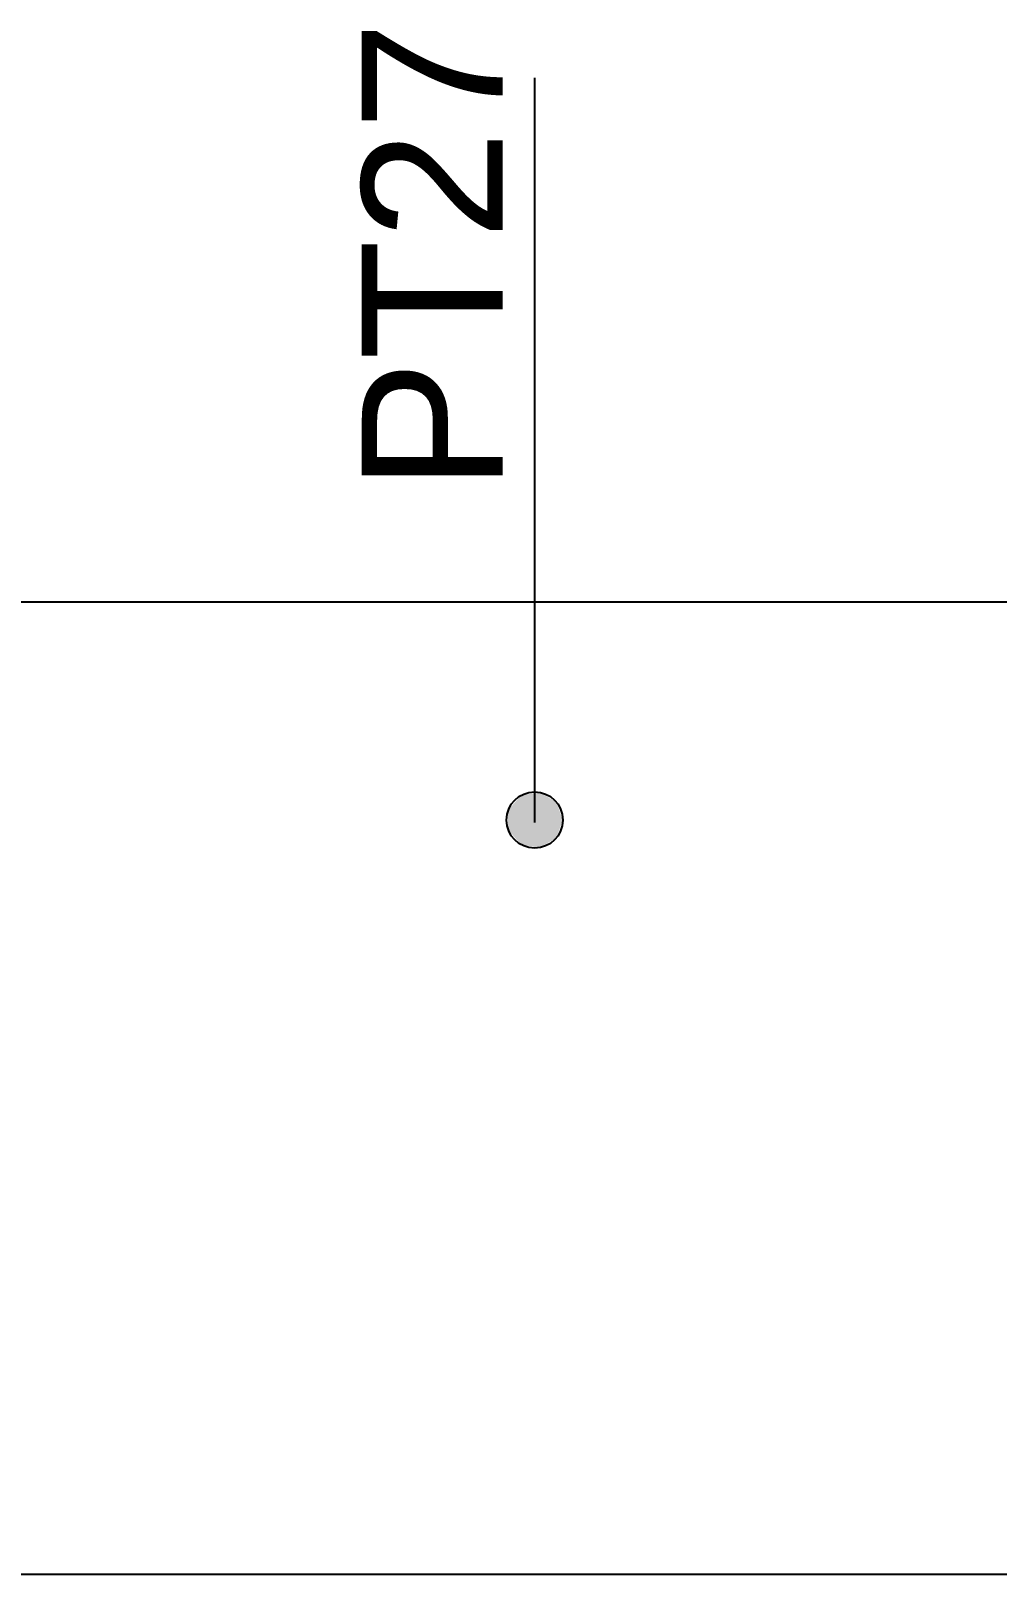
# Model space of a CAD drawing. Extents: x -1789 to 4156, y -3064 to 1391.
# Drawn here: x 2693.4 to 2761.9, y -1530.2 to -1420.7 of the extents above; entities that cross this region are included whole.
import ezdxf

# ---------------------------------------------------------------- set-up
doc = ezdxf.new("R2010")
doc.units = 0
for name, color, linetype in [('1', 1, 'CONTINUOUS'), ('2', 2, 'CONTINUOUS'), ('3', 3, 'CONTINUOUS')]:
    doc.layers.add(name, color=color, linetype=linetype)
doc.styles.add('TQS_ARIAL', font='arial.ttf')

msp = doc.modelspace()

# ---------------------------------------------------------------- linework, layer by layer
at = {"layer": '1', "linetype": 'Continuous'}
msp.add_line((2729.11515, -1476.8742), (2729.11515, -1424.0328), dxfattribs=at)
msp.add_circle((2729.09795, -1476.7041), 2, dxfattribs=at)
for points in [[(2731.09795, -1476.7041), (2728.09795, -1474.97205), (2727.21855, -1476.02005)], [(2731.09795, -1476.7041), (2729.44525, -1474.73445), (2728.09795, -1474.97205)], [(2731.09795, -1476.7041), (2730.63005, -1475.4185), (2729.44525, -1474.73445)], [(2731.09795, -1476.7041), (2727.21855, -1476.02005), (2727.21855, -1477.38815)], [(2731.09795, -1476.7041), (2727.21855, -1477.38815), (2728.09795, -1478.43615)], [(2731.09795, -1476.7041), (2728.09795, -1478.43615), (2729.44525, -1478.6737)], [(2731.09795, -1476.7041), (2729.44525, -1478.6737), (2730.63005, -1477.98965)], [(2731.09795, -1476.7041), (2730.63005, -1477.98965), (2731.09795, -1476.7041)]]:
    msp.add_solid(points, dxfattribs=at)
at = {"layer": '3', "linetype": 'Continuous'}
for p, q in [((2686.4368, -1461.2197), (2786.4368, -1461.2197)), ((2686.4368, -1530.2197), (2786.4368, -1530.2197))]:
    msp.add_line(p, q, dxfattribs=at)

# ---------------------------------------------------------------- texts
at = {"layer": '2', "linetype": 'Continuous', "style": 'TQS_ARIAL'}
msp.add_text('PT27', height=10, rotation=90, dxfattribs=at).set_placement((2726.8366, -1453.3869))

doc.saveas('drawing.dxf')
